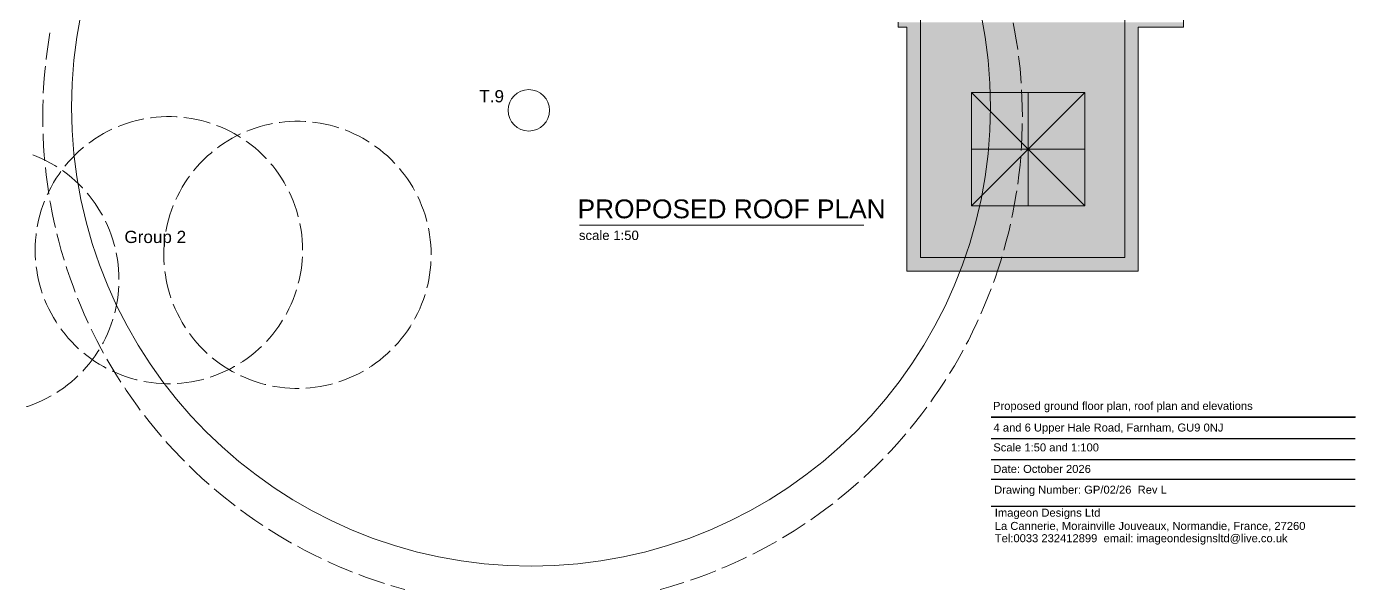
# Model space of a CAD drawing. Header units: millimetres. Extents: x -5841 to 140562, y 1006 to 102310.
# Drawn here: x 111245 to 140562, y 1670 to 14093 of the extents above; entities that cross this region are included whole.
import ezdxf

# ---------------------------------------------------------------- set-up
doc = ezdxf.new("R2010")
doc.units = ezdxf.units.MM
doc.header["$LTSCALE"] = 10
for name, color, linetype in [('PDF18_0', 7, 'Continuous'), ('PDF18_L901G2', 7, 'Continuous'), ('PDF18_Text', 7, 'Continuous')]:
    doc.layers.add(name, color=color, linetype=linetype)
doc.layers.add('PDF18_KD - WALL - LOADBEARING', color=7, linetype='Continuous', true_color=0xc0ab87)
doc.styles.add('PDF ArialMT', font='arial.ttf')
doc.styles.add('PDF FuturaCom-Book', font='arial.ttf')

msp = doc.modelspace()

# ---------------------------------------------------------------- linework, layer by layer
at = {"layer": 'PDF18_0', "lineweight": 0}
for points in [[(128502.22757, 24676.30603), (132437.01127, 24676.30603), (132437.01127, 22166.00293), (136771.83484, 22166.00293), (136771.83484, 14081.5993), (135771.73516, 14081.5993), (135771.73516, 8693.76073), (130667.52274, 8693.76073), (130667.52274, 14076.30777), (130477.02756, 14080.54099), (130477.02756, 14188.48826)], [(128502.22757, 24376.80528), (132137.51052, 24376.80528), (132137.51052, 21866.50218), (136472.33409, 21866.50218), (136472.33409, 14381.10005), (135472.23441, 14381.10005), (135472.23441, 8993.26148), (130967.02349, 8993.26148), (130967.02349, 14368.40037), (130517.24321, 14380.04174)], [(132089.88672, 10137.29084), (134589.60676, 12637.01088)], [(132089.88672, 12637.01088), (134589.60676, 10137.29084)], [(133339.74674, 10137.29084), (133339.74674, 12637.01088)], [(132089.88672, 11387.15086), (134589.60676, 11387.15086)], [(123442.46402, 9712.90992), (129717.16347, 9712.90992)]]:
    msp.add_lwpolyline(points, dxfattribs=at)
at = {"layer": 'PDF18_0', "color": 6, "lineweight": 0}
for points in [[(133111.15253, 13589.48676), (133111.15253, 13591.60337), (133079.40334, 13803.26468), (133043.42091, 14013.86768), (133012.73002, 14178.9635)], [(111761.93479, 13957.77744), (111736.53543, 13803.26468), (111704.78623, 13591.60337), (111677.27026, 13379.94207), (111676.21196, 13367.24239)], [(111659.27905, 13219.07947), (111653.98752, 13168.28076), (111634.938, 12955.56115), (111620.12171, 12742.84153), (111614.83018, 12624.3112)], [(133188.40891, 12847.61388), (133181.00076, 12955.56115), (133161.95124, 13168.28076), (133138.6685, 13379.94207), (133130.20205, 13441.32385)], [(133213.80827, 12102.56608), (133211.69165, 12315.28569), (133205.34181, 12529.06361), (133197.93367, 12698.39266)], [(111608.48034, 12475.08998), (111603.18881, 12315.28569), (111601.07219, 12102.56608), (111603.18881, 11888.78816), (111604.24711, 11878.20509)], [(113831.98237, 12053.88398), (113774.83382, 12043.30091), (113666.88655, 12017.90156), (113558.93929, 11989.32728), (113452.05033, 11955.46147), (113347.27798, 11918.42074), (113264.73007, 11885.61324)], [(114569.62203, 12101.50777), (114551.63082, 12102.56608), (114440.50863, 12106.7993), (114329.38644, 12106.7993), (114217.20595, 12102.56608), (114106.08376, 12094.09963), (113994.96158, 12081.39995), (113978.02867, 12078.22503)], [(115295.62031, 11962.86962), (115210.95579, 11989.32728), (115103.00852, 12017.90156), (114994.00295, 12043.30091), (114884.99737, 12064.46704), (114773.87519, 12081.39995), (114716.72664, 12087.74979)], [(111608.48034, 11728.98387), (111609.53865, 11675.01024), (111620.12171, 11462.29062), (111634.938, 11249.57101), (111645.52107, 11133.15729)], [(113129.26683, 11826.34807), (113041.42739, 11782.9575), (112943.00488, 11730.04218), (112846.69899, 11673.95193), (112752.50971, 11613.62846), (112660.43704, 11550.13007), (112621.27969, 11521.55579)], [(115964.47004, 11647.49427), (115923.19609, 11673.95193), (115826.89019, 11730.04218), (115728.46768, 11782.9575), (115627.92856, 11832.69791), (115526.33114, 11877.14679), (115435.31677, 11913.12921)], [(116669.30219, 11951.22824), (116612.15364, 11940.64518), (116504.20637, 11915.24582), (116396.25911, 11885.61324), (116289.37015, 11852.80574), (116184.5978, 11815.76501), (116102.04989, 11782.9575)], [(117406.94185, 11997.79373), (117388.95064, 11998.85204), (117277.82845, 12003.08526), (117165.64796, 12003.08526), (117054.52577, 11998.85204), (116943.40359, 11990.38559), (116832.2814, 11977.68591), (116815.3485, 11975.56929)], [(118132.94013, 11859.15557), (118048.27561, 11885.61324), (117940.32834, 11915.24582), (117831.32277, 11940.64518), (117721.25889, 11961.81131), (117611.19501, 11977.68591), (117554.04646, 11985.09405)], [(118801.78986, 11544.83853), (118760.51591, 11571.2962), (118664.21001, 11627.38644), (118565.78751, 11680.30177), (118465.24838, 11728.98387), (118363.65096, 11774.49105), (118272.6366, 11810.47347)], [(133188.40891, 11357.51828), (133194.75875, 11462.29062), (133205.34181, 11675.01024), (133211.69165, 11888.78816), (133212.74996, 11954.40316)], [(115966.58665, 11722.63403), (115878.74721, 11680.30177), (115780.3247, 11627.38644), (115684.01881, 11571.2962), (115589.82953, 11510.97272), (115497.75686, 11447.47433), (115458.59952, 11417.84175)], [(116533.83896, 11176.54786), (116528.54742, 11183.95601), (116450.23274, 11263.329), (116368.74314, 11339.52707), (116285.13692, 11413.60852), (116198.35579, 11483.45675), (116108.39973, 11550.13007), (116087.2336, 11564.94636)], [(119371.15878, 11073.89213), (119364.80894, 11080.24196), (119287.55256, 11159.61495), (119206.06296, 11236.87133), (119122.45674, 11309.89448), (119035.67561, 11380.80102), (118945.71955, 11447.47433), (118924.55342, 11462.29062)], [(111913.27262, 10996.63575), (111871.99867, 11023.09341), (111775.69277, 11080.24196), (111677.27026, 11132.09898), (111576.73114, 11181.83939), (111475.13372, 11226.28827), (111384.11935, 11262.27069)], [(112504.86598, 11429.48312), (112484.75815, 11413.60852), (112400.09363, 11339.52707), (112319.66233, 11263.329), (112241.34765, 11183.95601), (112166.20788, 11101.4081), (112094.24304, 11015.68527), (112088.95151, 11009.33543)], [(115342.1858, 11326.82739), (115322.07797, 11309.89448), (115237.41345, 11236.87133), (115156.98215, 11159.61495), (115078.66747, 11080.24196), (115003.52771, 10997.69405), (114931.56286, 10911.97123), (114926.27133, 10905.62139)], [(133111.15253, 10615.6454), (133138.6685, 10824.13178), (133161.95124, 11036.8514), (133176.76754, 11209.35536)], [(111659.27905, 10984.99438), (111677.27026, 10824.13178), (111704.78623, 10612.47048), (111736.53543, 10400.80917), (111737.59374, 10392.34272)], [(111998.99545, 10890.80509), (111960.89642, 10836.83146), (111898.45633, 10743.70049), (111840.24947, 10648.4529), (111786.27584, 10551.0887), (111735.47712, 10452.66619), (111701.61132, 10379.64304)], [(112482.64154, 10525.68934), (112477.35001, 10533.09749), (112399.03532, 10612.47048), (112317.54572, 10688.66855), (112233.9395, 10762.75), (112147.15837, 10832.59824), (112058.26062, 10899.27155), (112036.03618, 10915.14615)], [(116967.74464, 10578.60467), (116928.58729, 10648.4529), (116870.38044, 10743.70049), (116808.99866, 10836.83146), (116743.38365, 10927.84582), (116674.59373, 11015.68527), (116632.26146, 11066.48398)], [(119805.06446, 10475.94893), (119765.90712, 10545.79716), (119707.70026, 10641.04475), (119646.31848, 10734.17573), (119580.70347, 10824.13178), (119511.91355, 10911.97123), (119469.58129, 10962.76994)], [(114836.31527, 10788.14936), (114797.15793, 10734.17573), (114735.77615, 10641.04475), (114677.56929, 10545.79716), (114623.59566, 10448.43296), (114571.73864, 10348.95215), (114538.93114, 10276.9873)], [(112917.60552, 9927.74615), (112878.44818, 9998.65269), (112819.18302, 10092.84197), (112757.80124, 10185.97294), (112692.18623, 10276.9873), (112624.45461, 10364.82675), (112581.06405, 10415.62546)], [(117239.72942, 9891.76373), (117230.20466, 9930.92107), (117199.51377, 10037.81003), (117163.53135, 10143.64068), (117124.374, 10248.41303), (117080.98344, 10351.06876), (117036.53456, 10447.37466)], [(120077.04924, 9789.10799), (120067.52448, 9827.20703), (120036.83359, 9935.15429), (120000.85117, 10040.98495), (119961.69383, 10144.69899), (119918.30326, 10248.41303), (119873.85438, 10344.71892)], [(132983.09744, 9881.18066), (133004.26357, 9980.66147), (133043.42091, 10190.20617), (133079.40334, 10400.80917), (133089.9864, 10468.54079)], [(111643.40446, 10243.12149), (111605.30542, 10143.64068), (111570.3813, 10037.81003), (111538.63211, 9930.92107), (111512.17445, 9821.91549), (111488.8917, 9712.90992), (111481.48356, 9673.75258)], [(111761.93479, 10245.23811), (111771.45955, 10190.20617), (111811.67519, 9980.66147), (111855.06576, 9772.17509), (111881.52343, 9661.0529)], [(114480.72428, 10140.46576), (114442.62524, 10040.98495), (114407.70113, 9935.15429), (114375.95193, 9827.20703), (114349.49427, 9719.25976), (114326.21152, 9610.25419), (114318.80338, 9571.09684)], [(113189.5903, 9240.90521), (113179.00724, 9280.06255), (113148.31635, 9386.95151), (113113.39223, 9492.78216), (113073.17659, 9597.55451), (113030.84432, 9700.21024), (112985.33714, 9796.51614)], [(117332.86039, 9158.3573), (117330.74378, 9270.53779), (117324.39394, 9381.65997), (117314.86918, 9492.78216), (117300.05289, 9602.84604), (117281.00337, 9712.90992), (117273.59523, 9746.77573)], [(132805.30194, 9156.24068), (132859.27558, 9357.31892), (132912.1909, 9563.6887), (132951.34824, 9735.13436)], [(111459.25912, 9527.70628), (111455.02589, 9492.78216), (111444.44283, 9381.65997), (111438.09299, 9270.53779), (111435.97637, 9158.3573), (111438.09299, 9047.23511), (111444.44283, 8936.11292)], [(111915.38924, 9516.0649), (111955.60488, 9357.31892), (112011.69513, 9150.94915), (112072.0186, 8945.63768), (112074.13522, 8940.34615)], [(114296.57894, 9423.99224), (114292.34571, 9389.06812), (114281.76265, 9277.94593), (114275.41281, 9166.82375), (114273.2962, 9055.70156), (114275.41281, 8943.52107), (114281.76265, 8832.39888)], [(120170.18021, 9055.70156), (120168.0636, 9166.82375), (120161.71376, 9277.94593), (120151.1307, 9389.06812), (120137.37271, 9500.19031), (120118.32319, 9610.25419), (120110.91505, 9644.12)], [(113282.72128, 8507.49878), (113280.60467, 8619.67927), (113274.25483, 8730.80146), (113263.67176, 8841.92364), (113248.85547, 8951.98752), (113229.80595, 9062.0514), (113222.39781, 9096.97552)], [(112119.6424, 8797.47477), (112136.5753, 8742.44283), (112205.36523, 8540.30628), (112277.33007, 8339.22804), (112317.54572, 8234.45569)], [(117240.78772, 8426.00917), (117257.72063, 8494.7991), (117281.00337, 8603.80467), (117300.05289, 8713.86855), (117314.86918, 8823.93243), (117324.39394, 8935.05462), (117329.68547, 9011.25269)], [(120078.10754, 8323.35344), (120095.04045, 8391.08506), (120118.32319, 8501.14894), (120137.37271, 8610.15451), (120151.1307, 8721.2767), (120161.71376, 8832.39888), (120167.00529, 8908.59695)], [(132576.70773, 8446.117), (132610.57354, 8540.30628), (132678.30516, 8742.44283), (132742.86186, 8945.63768), (132762.96968, 9013.3693)], [(111460.31743, 8787.95001), (111469.84218, 8713.86855), (111488.8917, 8603.80467), (111512.17445, 8494.7991), (111538.63211, 8386.85183), (111570.3813, 8278.90456), (111592.60574, 8211.17295)], [(114296.57894, 8685.29427), (114307.16201, 8610.15451), (114326.21152, 8501.14894), (114349.49427, 8391.08506), (114375.95193, 8283.13779), (114407.70113, 8176.24883), (114429.92556, 8108.51721)], [(113189.5903, 7775.15065), (113206.52321, 7843.94058), (113229.80595, 7952.94615), (113248.85547, 8063.01003), (113263.67176, 8173.07391), (113274.25483, 8284.1961), (113278.48805, 8360.39417)], [(116968.80294, 7739.16823), (116983.61923, 7765.6259), (117034.41795, 7865.10671), (117080.98344, 7965.64583), (117124.374, 8069.35987), (117163.53135, 8173.07391), (117199.51377, 8278.90456), (117200.57207, 8283.13779)], [(132300.48972, 7752.92622), (132380.92102, 7942.36309), (132461.35232, 8140.26641), (132524.85071, 8306.42053)], [(111643.40446, 8072.53479), (111644.46276, 8069.35987), (111687.85333, 7965.64583), (111735.47712, 7865.10671), (111786.27584, 7765.6259), (111840.24947, 7668.26169), (111898.45633, 7573.01411), (111915.38924, 7546.55644)], [(112371.51935, 8095.81753), (112433.95944, 7942.36309), (112518.62396, 7745.51807), (112606.4634, 7551.84797), (112607.52171, 7547.61475)], [(114480.72428, 7968.82075), (114481.78258, 7965.64583), (114525.17315, 7862.9901), (114571.73864, 7761.39267), (114623.59566, 7661.91185), (114677.56929, 7564.54765), (114735.77615, 7469.30007), (114752.70906, 7443.90071)], [(119806.12277, 7635.45419), (119820.93906, 7661.91185), (119871.73777, 7761.39267), (119918.30326, 7862.9901), (119961.69383, 7965.64583), (120000.85117, 8070.41818), (120036.83359, 8176.24883), (120037.8919, 8180.48206)], [(112917.60552, 7088.30971), (112932.42182, 7114.76738), (112983.22053, 7214.24819), (113030.84432, 7314.78731), (113073.17659, 7418.50135), (113113.39223, 7522.21539), (113148.31635, 7628.04605), (113149.37466, 7633.33758)], [(112000.05376, 7424.85119), (112025.45312, 7388.86877), (112094.24304, 7301.02933), (112166.20788, 7216.3648), (112241.34765, 7133.81689), (112319.66233, 7053.3856), (112393.74379, 6983.53737)], [(112672.07841, 7413.20982), (112698.53607, 7358.17788), (112793.78366, 7167.6827), (112893.26447, 6978.24583), (112946.1798, 6882.99824)], [(116534.89726, 7141.22504), (116602.62888, 7216.3648), (116674.59373, 7301.02933), (116743.38365, 7388.86877), (116808.99866, 7479.88313), (116870.38044, 7573.01411), (116893.66318, 7611.11314)], [(119372.21709, 7037.511), (119439.9487, 7112.65076), (119511.91355, 7198.37359), (119580.70347, 7286.21303), (119646.31848, 7377.2274), (119707.70026, 7469.30007), (119730.983, 7507.3991)], [(131976.64793, 7080.90157), (132022.15511, 7167.6827), (132117.40269, 7358.17788), (132209.47536, 7551.84797), (132239.10795, 7617.46298)], [(114837.37358, 7322.19546), (114862.77294, 7286.21303), (114931.56286, 7198.37359), (115003.52771, 7112.65076), (115078.66747, 7030.10285), (115156.98215, 6950.72986), (115231.06361, 6879.82332)], [(112483.69985, 6490.36652), (112552.48977, 6565.50628), (112624.45461, 6650.17081), (112692.18623, 6739.06856), (112757.80124, 6829.02461), (112819.18302, 6922.15559), (112843.52407, 6960.25462)], [(112505.92428, 6886.17316), (112571.53929, 6833.25784), (112660.43704, 6766.58453), (112752.50971, 6703.08613), (112846.69899, 6642.76266), (112943.00488, 6586.67241), (112998.03682, 6557.03983)], [(113019.20295, 6752.82654), (113102.80917, 6606.78024), (113212.87305, 6423.69321), (113327.17015, 6243.7811), (113328.22846, 6241.66448)], [(115343.2441, 6783.51743), (115408.85911, 6730.6021), (115497.75686, 6662.87048), (115589.82953, 6599.37209), (115684.01881, 6540.10693), (115780.3247, 6482.95837), (115835.35664, 6454.3841)], [(115965.52835, 6670.27863), (116017.38537, 6703.08613), (116108.39973, 6766.58453), (116198.35579, 6833.25784), (116285.13692, 6904.16438), (116368.74314, 6977.18753), (116430.12492, 7035.39439)], [(118802.84817, 6566.56459), (118854.70519, 6599.37209), (118945.71955, 6662.87048), (119035.67561, 6730.6021), (119122.45674, 6800.45033), (119206.06296, 6874.53179), (119267.44474, 6932.73865)], [(131607.29894, 6433.21797), (131713.1296, 6606.78024), (131818.96025, 6791.98388), (131906.79969, 6949.67156)], [(113130.32514, 6490.36652), (113140.9082, 6485.07499), (113243.56394, 6439.56781), (113347.27798, 6398.29385), (113452.05033, 6361.25312), (113558.93929, 6327.38731), (113666.88655, 6298.81304), (113688.05268, 6293.5215)], [(115296.67862, 6354.90328), (115316.78644, 6361.25312), (115422.61709, 6398.29385), (115526.33114, 6439.56781), (115627.92856, 6485.07499), (115728.46768, 6533.75709), (115826.89019, 6586.67241), (115838.53156, 6593.02225)], [(118133.99844, 6251.18924), (118154.10626, 6257.53908), (118259.93692, 6295.63812), (118363.65096, 6336.91207), (118465.24838, 6381.36095), (118565.78751, 6431.10135), (118664.21001, 6482.95837), (118675.85139, 6490.36652)], [(111914.33093, 6019.42011), (111966.18795, 6052.22761), (112058.26062, 6115.72601), (112147.15837, 6182.39932), (112233.9395, 6253.30586), (112317.54572, 6326.32901), (112378.9275, 6384.53587)], [(113833.04068, 6262.83061), (113884.8977, 6252.24755), (113994.96158, 6235.31464), (114106.08376, 6222.61497), (114217.20595, 6214.14851), (114329.38644, 6209.91529), (114422.51742, 6209.91529)], [(114570.68033, 6216.26513), (114663.81131, 6222.61497), (114773.87519, 6235.31464), (114884.99737, 6252.24755), (114994.00295, 6273.41368), (115103.00852, 6298.81304), (115154.86554, 6312.57102)], [(115967.64496, 6387.71079), (115978.22803, 6381.36095), (116080.88376, 6336.91207), (116184.5978, 6295.63812), (116289.37015, 6257.53908), (116396.25911, 6224.73158), (116504.20637, 6195.099), (116525.3725, 6190.86577)], [(116670.3605, 6159.11657), (116722.21752, 6149.59182), (116832.2814, 6132.65891), (116943.40359, 6119.95923), (117054.52577, 6111.49278), (117165.64796, 6107.25955), (117259.83724, 6107.25955)], [(117408.00016, 6112.55109), (117500.07282, 6119.95923), (117611.19501, 6132.65891), (117721.25889, 6149.59182), (117831.32277, 6170.75795), (117940.32834, 6195.099), (117992.18536, 6209.91529)], [(131194.5594, 5811.99203), (131249.59134, 5889.24841), (131370.23828, 6064.92729), (131488.76861, 6243.7811), (131527.92595, 6306.22118)], [(111245.4812, 5704.04476), (111265.58902, 5710.3946), (111371.41968, 5747.43533), (111475.13372, 5788.70929), (111576.73114, 5834.21647), (111677.27026, 5882.89857), (111775.69277, 5935.81389), (111787.33414, 5942.16373)], [(113410.77637, 6117.84262), (113444.64218, 6064.92729), (113566.34743, 5889.24841), (113690.1693, 5715.68614), (113754.72599, 5629.96331)], [(130739.48758, 5220.39868), (130866.48437, 5375.96974), (130997.71438, 5545.29878), (131106.71995, 5691.34509)], [(113844.68205, 5511.43297), (113949.4544, 5375.96974), (114083.85933, 5210.87392), (114221.43918, 5047.89471)], [(130244.20013, 4662.67113), (130308.75682, 4729.34444), (130452.68651, 4887.03212), (130593.44128, 5047.89471), (130643.18169, 5106.10157)], [(114319.86168, 4935.71422), (114363.25225, 4887.03212), (114507.18194, 4729.34444), (114654.28655, 4574.83169), (114728.36801, 4500.75023)], [(129712.93025, 4138.8094), (129857.91824, 4274.27263), (130011.37269, 4423.49386), (130141.54439, 4554.72387)], [(114833.14035, 4394.91958), (114956.96222, 4274.27263), (115113.59159, 4129.28464), (115270.22095, 3988.52987)], [(115383.45975, 3891.16567), (115434.25847, 3846.71679), (115598.29598, 3711.25356), (115765.50841, 3577.90693), (115846.99802, 3515.46685)], [(129145.67794, 3654.105), (129216.58448, 3711.25356), (129381.6803, 3846.71679), (129542.54289, 3986.41326), (129601.80806, 4039.32858)], [(128547.73475, 3209.61626), (128707.53904, 3321.79675), (128880.043, 3448.79354), (129029.26422, 3562.03234)], [(115966.58665, 3425.51079), (116107.34142, 3321.79675), (116283.02031, 3199.03319), (116455.52427, 3082.61947)], [(116580.40444, 3002.18818), (116638.6113, 2964.08914), (116820.64003, 2851.90865), (117004.78537, 2743.96138), (117091.5665, 2694.22098)], [(127919.10067, 2807.45978), (127995.29874, 2851.90865), (128176.26916, 2964.08914), (128356.18127, 3080.50286), (128423.91288, 3126.01004)], [(127265.06723, 2448.69386), (127437.57119, 2537.59161), (127624.89145, 2638.13073), (127789.98727, 2731.2617)], [(117221.73821, 2621.19783), (117378.36757, 2537.59161), (117568.86275, 2440.22741), (117753.00809, 2349.21305)], [(126586.69274, 2137.55174), (126666.06573, 2170.35924), (126861.85244, 2256.08207), (127055.52253, 2346.03813), (127130.6623, 2383.07885)], [(117888.47132, 2286.77296), (117954.08633, 2256.08207), (118149.87304, 2170.35924), (118346.71805, 2087.81133), (118437.73241, 2051.82891)], [(125889.26873, 1871.9168), (126070.23915, 1935.41519), (126270.25908, 2009.49665), (126449.11289, 2080.40319)], [(118576.37057, 1997.85528), (118745.69962, 1935.41519), (118946.77786, 1864.50865), (119140.44795, 1802.06857)], [(125223.59392, 1669.78025), (125256.40142, 1678.2467), (125461.71289, 1736.45356), (125665.96605, 1798.89365), (125747.45566, 1825.35131)], [(119283.31934, 1757.61969), (119354.22587, 1736.45356), (119559.53734, 1678.2467), (119592.34484, 1669.78025)]]:
    msp.add_lwpolyline(points, dxfattribs=at)
at = {"layer": 'PDF18_0', "lineweight": 0}
msp.add_lwpolyline([(132089.88672, 12637.01088), (134589.60676, 12637.01088), (134589.60676, 10137.29084), (132089.88672, 10137.29084)], close=True, dxfattribs=at)
at = {"layer": 'PDF18_0', "color": 3, "lineweight": 0}
for centre, radius in [((122374.17325, 12317.39177), 10134.87231), ((122325.48877, 12244.36516), 457.71757)]:
    msp.add_circle(centre, radius, dxfattribs=at)
at = {"layer": 'PDF18_KD - WALL - LOADBEARING', "color": 0, "true_color": 0x636466, "transparency": 33554559}
for points in [[(130477.02756, 14188.48826), (136771.83484, 14081.5993), (130473.85264, 14081.5993)], [(135771.73516, 14081.5993), (135771.73516, 14081.5993), (130473.85264, 14081.5993)], [(135771.73516, 14081.5993), (130473.85264, 14081.5993), (136771.83484, 14081.5993)], [(130473.85264, 14081.5993), (130667.52274, 14081.5993), (130667.52274, 14081.5993)], [(130473.85264, 14081.5993), (135771.73516, 14081.5993), (135771.73516, 14081.5993)], [(135771.73516, 14081.5993), (135771.73516, 14081.5993), (130473.85264, 14081.5993)], [(136771.83484, 14188.48826), (130477.02756, 14188.48826), (136771.83484, 14081.5993)], [(130667.52274, 14081.5993), (135771.73516, 14081.5993), (135771.73516, 14081.5993)], [(135771.73516, 14081.5993), (135771.73516, 14081.5993), (130667.52274, 14081.5993)], [(135771.73516, 14081.5993), (130667.52274, 14081.5993), (135771.73516, 12637.01088)], [(130667.52274, 14081.5993), (135771.73516, 12637.01088), (130667.52274, 12637.01088)], [(132089.88672, 12637.01088), (130667.52274, 12637.01088), (132089.88672, 10137.29084)], [(130667.52274, 12637.01088), (132089.88672, 10137.29084), (130667.52274, 10137.29084)], [(135771.73516, 12637.01088), (134589.60676, 12637.01088), (135771.73516, 10137.29084)], [(134589.60676, 12637.01088), (135771.73516, 10137.29084), (134589.60676, 10137.29084)], [(135771.73516, 8693.76073), (130667.52274, 8693.76073), (130667.52274, 10137.29084)], [(130667.52274, 10137.29084), (135771.73516, 10137.29084), (135771.73516, 8693.76073)], [(135771.73516, 8693.76073), (135771.73516, 8693.76073), (130667.52274, 8693.76073)]]:
    msp.add_solid(points, dxfattribs=at)
at = {"layer": 'PDF18_KD - WALL - LOADBEARING', "color": 0, "true_color": 0x8accf5, "transparency": 33554559}
for points in [[(134589.60676, 12637.01088), (132089.88672, 12637.01088), (134589.60676, 10137.29084)], [(132089.88672, 12637.01088), (134589.60676, 10137.29084), (132089.88672, 10137.29084)]]:
    msp.add_solid(points, dxfattribs=at)
at = {"layer": 'PDF18_L901G2', "lineweight": 25}
for points in [[(140561.63054, 5475.45055), (132529.08394, 5475.45055), (140558.45562, 5475.45055)], [(132529.08394, 5003.44584), (140558.45562, 5003.44584)], [(132529.08394, 4538.84927), (140558.45562, 4538.84927)], [(132529.08394, 4102.82698), (140558.45562, 4102.82698)], [(132529.08394, 3505.94209), (140558.45562, 3505.94209)]]:
    msp.add_lwpolyline(points, dxfattribs=at)

# ---------------------------------------------------------------- texts
at = {"layer": 'PDF18_Text', "color": 0, "true_color": 0x136734, "char_height": 269.739232, "attachment_point": 4, "style": 'PDF FuturaCom-Book'}
for s, insert in [('T.9', (121233.80304, 12553.2281)), ('Group 2', (113404.13262, 9409.92957))]:
    msp.add_mtext(s, dxfattribs=dict(at, insert=insert))
at = {"layer": 'PDF18_Text', "attachment_point": 4}
for s, insert, char_height, style in [('PROPOSED ROOF PLAN', (123401.30311, 10066.4602), 414.9839554, 'PDF FuturaCom-Book'), ('scale 1:50', (123430.93569, 9484.01426), 207.492075, 'PDF FuturaCom-Book'), ('Proposed ground floor plan, roof plan and elevations', (132566.61022, 5694.57464), 176.5239152, 'PDF ArialMT'), ('4 and 6 Upper Hale Road, Farnham, GU9 0NJ', (132578.25159, 5216.20071), 176.5239152, 'PDF ArialMT'), ('Scale 1:50 and 1:100', (132572.96006, 4803.4442), 176.5239152, 'PDF ArialMT'), ('Date: October 2026', (132572.96006, 4328.24519), 176.5239152, 'PDF ArialMT'), ('Drawing Number: GP/02/26  Rev L', (132590.95234, 3844.57932), 176.5239152, 'PDF ArialMT'), ('La Cannerie, Morainville Jouveaux, Normandie, France, 27260', (132605.76863, 3055.05089), 176.5239152, 'PDF ArialMT'), ('Tel:0033 232412899  email: imageondesignsltd@live.co.uk', (132605.76863, 2773.53004), 176.5239152, 'PDF ArialMT')]:
    msp.add_mtext(s, dxfattribs=dict(at, insert=insert, char_height=char_height, style=style))
at = {"layer": 'PDF18_Text', "color": 0, "true_color": 0xa5dd00, "insert": (132605.76863, 3337.63004), "char_height": 176.5239152, "attachment_point": 4, "style": 'PDF ArialMT'}
msp.add_mtext('Imageon Designs Ltd', dxfattribs=at)

doc.saveas('drawing.dxf')
